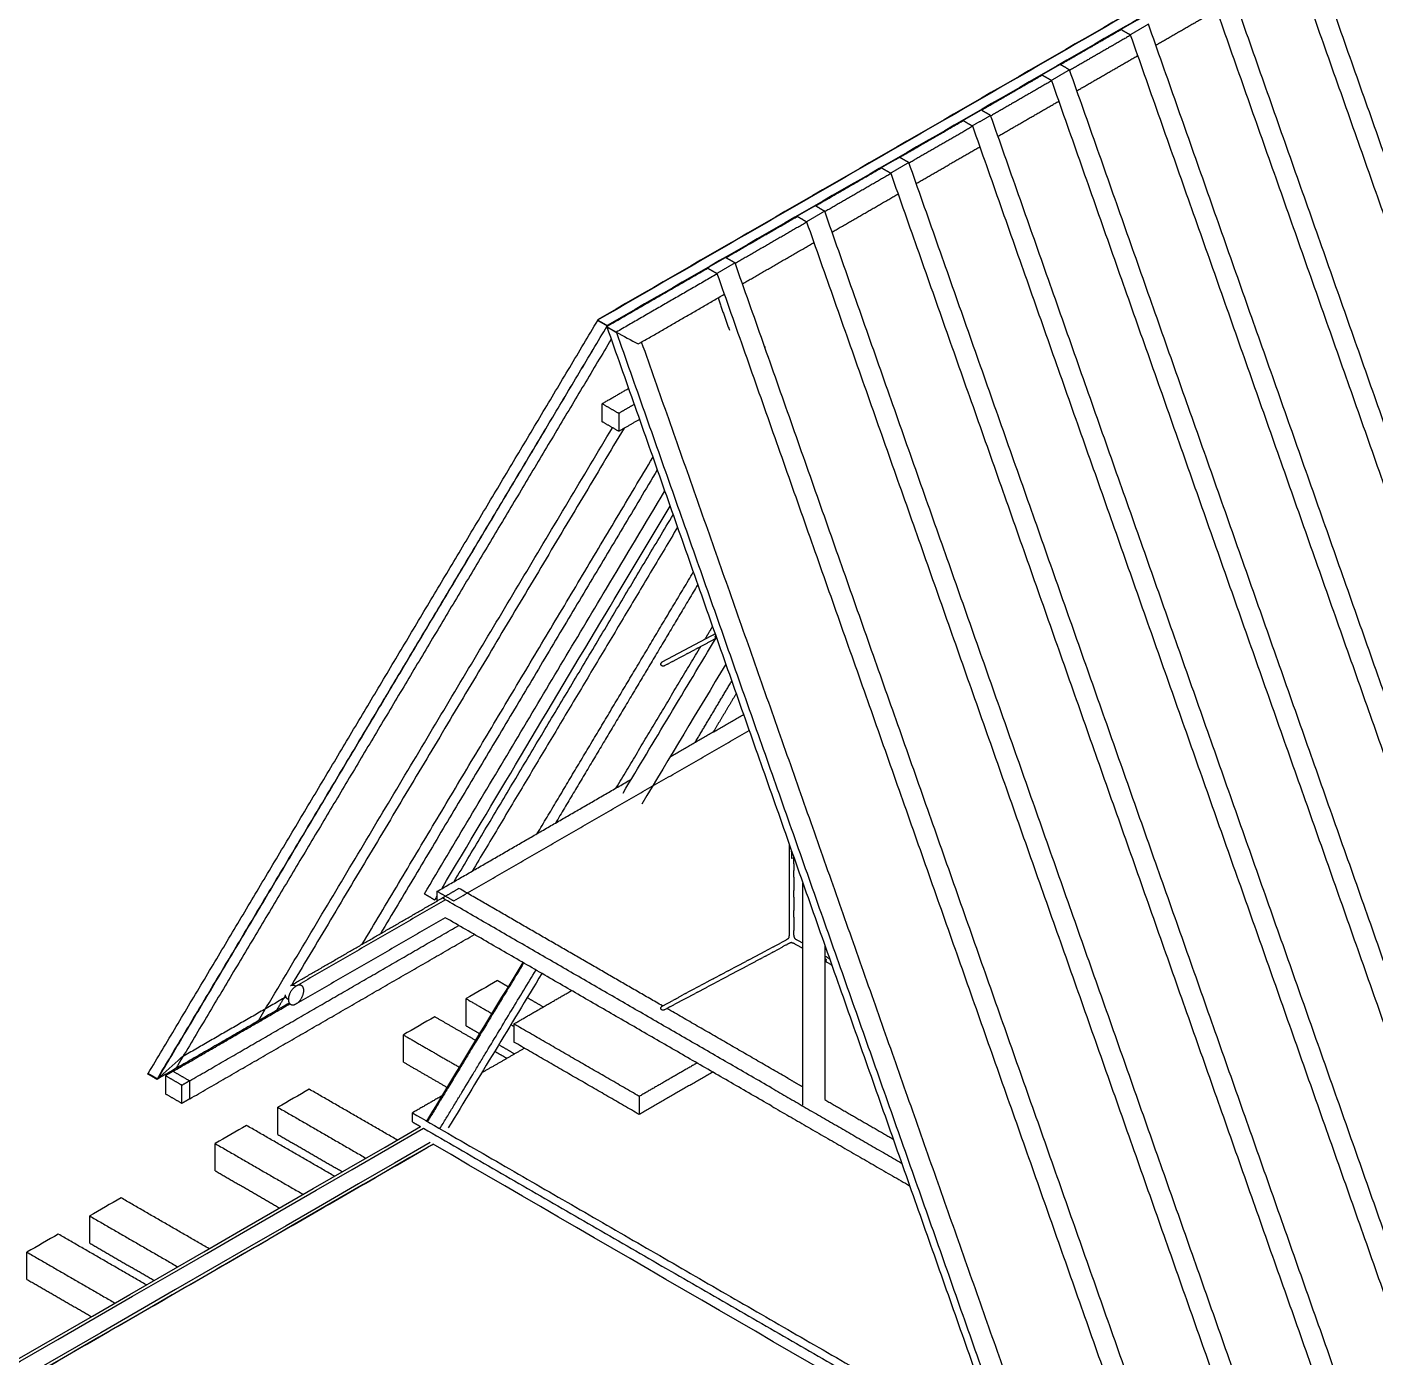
# Model space of a CAD drawing. Header units: centimetres. Extents: x 7653 to 15270, y 5751 to 14937.
# Drawn here: x 12323 to 13126, y 7660 to 8452 of the extents above; entities that cross this region are included whole.
import ezdxf

# ---------------------------------------------------------------- set-up
doc = ezdxf.new("R2010")
doc.units = ezdxf.units.CM
for name, color, linetype, true_color in [('Make2D$Visible$Curves$base', 7, 'Continuous', 0x000000), ('Make2D$Visible$Curves$Duchas', 7, 'Continuous', 0x000000), ('Make2D$Visible$Curves$estructura', 7, 'Continuous', 0x402a2a), ('Make2D$Visible$Curves$Mesa y bancas', 7, 'Continuous', 0x000000), ('Make2D$Visible$Curves$techo', 7, 'Continuous', 0x000000)]:
    doc.layers.add(name, color=color, linetype=linetype, true_color=true_color)

msp = doc.modelspace()

# ---------------------------------------------------------------- linework, layer by layer
at = {"layer": 'Make2D$Visible$Curves$base'}
for points, degree in [([(10977.84, 6071.47), (12612.9, 7015.47), (14247.96, 7959.47)], 2), ([(12454.07, 6912.98), (13351.01, 7430.83), (14247.96, 7948.68)], 2), ([(12603.56, 7883.95), (12597.33, 7880.35), (12591.1, 7876.76), (12584.87, 7873.16)], 3), ([(12610.04, 7880.21), (12606.8, 7882.08), (12603.56, 7883.95)], 2), ([(12584.87, 7856.98), (12584.87, 7865.07), (12584.87, 7873.16)], 2), ([(12584.87, 7873.16), (12592.62, 7868.69), (12600.36, 7864.22)], 2), ([(12630.82, 7868.21), (12626.05, 7870.97), (12621.27, 7873.72)], 2), ([(12566.19, 7862.37), (12559.96, 7858.78), (12553.73, 7855.18), (12547.5, 7851.58)], 3), ([(12590.68, 7848.23), (12578.43, 7855.3), (12566.19, 7862.37)], 2), ([(12584.87, 7856.98), (12588.99, 7854.6), (12593.1, 7852.23)], 2), ([(12611.59, 7857.73), (12612.45, 7857.24), (12613.31, 7856.74)], 2), ([(12547.5, 7835.4), (12547.5, 7843.49), (12547.5, 7851.58)], 2), ([(12547.5, 7851.58), (12564.25, 7841.91), (12580.99, 7832.25)], 2), ([(12619.66, 7843.65), (12606.9, 7836.28), (12594.14, 7828.91)], 2), ([(12609.14, 7837.57), (12605.52, 7839.66), (12601.91, 7841.75)], 2), ([(12604.33, 7845.74), (12609.07, 7843.01), (12613.81, 7840.27)], 2), ([(12547.5, 7835.4), (12560.61, 7827.83), (12573.73, 7820.26)], 2), ([(12491.44, 7819.22), (12485.21, 7815.62), (12478.98, 7812.03), (12472.75, 7808.43)], 3), ([(12543.88, 7788.94), (12517.66, 7804.08), (12491.44, 7819.22)], 2), ([(12570.82, 7815.45), (12561.88, 7810.29), (12552.93, 7805.13)], 2), ([(12472.75, 7792.25), (12472.75, 7800.34), (12472.75, 7808.43)], 2), ([(12472.75, 7808.43), (12498.97, 7793.29), (12525.19, 7778.15)], 2), ([(12552.93, 7799.73), (12552.93, 7802.43), (12552.93, 7805.13)], 2), ([(12552.93, 7805.13), (12721.31, 7707.91), (12889.69, 7610.7)], 2), ([(12552.93, 7799.73), (12555.34, 7798.34), (12557.75, 7796.95)], 2), ([(12454.07, 7797.64), (12447.84, 7794.04), (12441.61, 7790.45), (12435.38, 7786.85)], 3), ([(12506.51, 7767.36), (12480.29, 7782.5), (12454.07, 7797.64)], 2), ([(12472.75, 7792.25), (12491.97, 7781.15), (12511.18, 7770.06)], 2), ([(12559.5, 7795.94), (12724.85, 7700.47), (12890.2, 7605.01)], 2), ([(12565.35, 7786.37), (12413.79, 7698.86), (12262.22, 7611.36)], 2), ([(12435.38, 7770.67), (12435.38, 7778.76), (12435.38, 7786.85)], 2), ([(12435.38, 7786.85), (12461.6, 7771.71), (12487.82, 7756.58)], 2), ([(12570.72, 7789.47), (12570.71, 7789.47), (12570.71, 7789.47)], 2), ([(12556.85, 7781.46), (12556.79, 7781.49), (12556.73, 7781.52)], 2), ([(12435.38, 7770.67), (12454.59, 7759.58), (12473.81, 7748.48)], 2), ([(12538.04, 7770.74), (12538.1, 7770.7), (12538.16, 7770.67)], 2), ([(12519.47, 7759.88), (12519.41, 7759.91), (12519.35, 7759.95)], 2), ([(12524.03, 7762.64), (12524.08, 7762.61), (12524.14, 7762.58)], 2), ([(12379.32, 7754.49), (12373.09, 7750.89), (12366.87, 7747.29), (12360.64, 7743.7)], 3), ([(12431.76, 7724.21), (12405.54, 7739.35), (12379.32, 7754.49)], 2), ([(12360.64, 7727.51), (12360.64, 7735.61), (12360.64, 7743.7)], 2), ([(12360.64, 7743.7), (12386.86, 7728.56), (12413.08, 7713.42)], 2), ([(12500.67, 7749.16), (12500.73, 7749.13), (12500.78, 7749.09)], 2), ([(12486.65, 7741.07), (12486.71, 7741.03), (12486.77, 7741)], 2), ([(12858.7, 7734.57), (12858.71, 7734.57), (12858.71, 7734.57)], 2), ([(12341.95, 7732.91), (12335.72, 7729.31), (12329.49, 7725.72), (12323.26, 7722.12)], 3), ([(12394.39, 7702.63), (12368.17, 7717.77), (12341.95, 7732.91)], 2), ([(12360.64, 7727.51), (12379.85, 7716.42), (12399.06, 7705.33)], 2), ([(12323.26, 7705.94), (12323.26, 7714.03), (12323.26, 7722.12)], 2), ([(12323.26, 7722.12), (12349.49, 7706.98), (12375.71, 7691.84)], 2), ([(12863.45, 7721.13), (12863.45, 7721.13), (12863.45, 7721.13)], 2), ([(12444.73, 7716.73), (12444.67, 7716.76), (12444.61, 7716.79)], 2), ([(12323.26, 7705.94), (12342.48, 7694.85), (12361.69, 7683.75)], 2), ([(12425.92, 7706), (12425.98, 7705.97), (12426.04, 7705.94)], 2), ([(12407.35, 7695.15), (12407.29, 7695.18), (12407.24, 7695.22)], 2), ([(12411.91, 7697.91), (12411.97, 7697.88), (12412.02, 7697.85)], 2), ([(12388.55, 7684.43), (12388.61, 7684.39), (12388.67, 7684.36)], 2), ([(12374.53, 7676.34), (12374.59, 7676.3), (12374.65, 7676.27)], 2)]:
    msp.add_open_spline(points, degree=degree, dxfattribs=at)
at = {"layer": 'Make2D$Visible$Curves$Duchas'}
for points in [[(12727.53, 8087.51), (12728.03, 8087.77), (12728.53, 8088.04), (12729.03, 8088.31)], [(12729.03, 8088.31), (12729.53, 8088.57), (12730.03, 8088.84), (12730.53, 8089.1)], [(12730.53, 8089.1), (12731.02, 8089.37), (12731.52, 8089.64), (12732.02, 8089.9)], [(12732.02, 8089.9), (12732.42, 8090.11), (12732.82, 8090.33), (12733.22, 8090.54)], [(12733.27, 8089.13), (12733.4, 8089.19), (12733.52, 8089.26), (12733.65, 8089.33)], [(12733.29, 8087.59), (12733.61, 8087.78), (12733.6, 8088.55), (12733.27, 8089.13)], [(12712.56, 8079.53), (12713.06, 8079.79), (12713.56, 8080.06), (12714.06, 8080.33)], [(12714.06, 8080.33), (12714.55, 8080.59), (12715.05, 8080.86), (12715.55, 8081.12)], [(12715.55, 8081.12), (12716.05, 8081.39), (12716.55, 8081.66), (12717.05, 8081.92)], [(12717.05, 8081.92), (12717.55, 8082.19), (12718.05, 8082.45), (12718.55, 8082.72)], [(12718.32, 8079.61), (12718.82, 8079.87), (12719.32, 8080.14), (12719.82, 8080.4)], [(12718.55, 8082.72), (12719.05, 8082.99), (12719.55, 8083.25), (12720.04, 8083.52)], [(12719.82, 8080.4), (12720.32, 8080.67), (12720.82, 8080.94), (12721.32, 8081.2)], [(12720.04, 8083.52), (12720.54, 8083.78), (12721.04, 8084.05), (12721.54, 8084.32)], [(12722.81, 8082), (12722.31, 8081.73), (12721.82, 8081.47), (12721.32, 8081.2)], [(12721.54, 8084.32), (12722.04, 8084.58), (12722.54, 8084.85), (12723.04, 8085.11)], [(12722.81, 8082), (12723.31, 8082.27), (12723.81, 8082.53), (12724.31, 8082.8)], [(12723.04, 8085.11), (12723.54, 8085.38), (12724.04, 8085.65), (12724.54, 8085.91)], [(12725.81, 8083.6), (12725.31, 8083.33), (12724.81, 8083.06), (12724.31, 8082.8)], [(12724.54, 8085.91), (12725.04, 8086.18), (12725.53, 8086.44), (12726.03, 8086.71)], [(12725.81, 8083.6), (12726.31, 8083.86), (12726.81, 8084.13), (12727.31, 8084.39)], [(12726.03, 8086.71), (12726.53, 8086.98), (12727.03, 8087.24), (12727.53, 8087.51)], [(12727.31, 8084.39), (12727.8, 8084.66), (12728.3, 8084.93), (12728.8, 8085.19)], [(12730.3, 8085.99), (12729.8, 8085.72), (12729.3, 8085.46), (12728.8, 8085.19)], [(12731.8, 8086.79), (12731.3, 8086.52), (12730.8, 8086.26), (12730.3, 8085.99)], [(12733.29, 8087.59), (12732.8, 8087.32), (12732.3, 8087.05), (12731.8, 8086.79)], [(12704.85, 8072.42), (12704.6, 8072.29), (12704.1, 8072.03), (12703.6, 8071.76), (12703.35, 8071.63)], [(12703.57, 8074.74), (12704.07, 8075.01), (12704.57, 8075.27), (12705.07, 8075.54)], [(12704.85, 8072.42), (12705.34, 8072.69), (12705.84, 8072.96), (12706.34, 8073.22)], [(12705.07, 8075.54), (12705.57, 8075.8), (12706.07, 8076.07), (12706.57, 8076.34)], [(12707.84, 8074.02), (12707.34, 8073.75), (12706.84, 8073.49), (12706.34, 8073.22)], [(12706.56, 8076.33), (12706.55, 8076.33), (12706.55, 8076.33), (12706.55, 8076.33)], [(12706.57, 8076.34), (12707.07, 8076.6), (12707.57, 8076.87), (12708.07, 8077.13)], [(12707.84, 8074.02), (12708.34, 8074.29), (12708.84, 8074.55), (12709.34, 8074.82)], [(12708.07, 8077.13), (12708.57, 8077.4), (12709.06, 8077.67), (12709.56, 8077.93)], [(12709.34, 8074.82), (12709.84, 8075.08), (12710.34, 8075.35), (12710.84, 8075.62)], [(12709.56, 8077.93), (12710.06, 8078.2), (12710.56, 8078.46), (12711.06, 8078.73)], [(12712.33, 8076.41), (12711.83, 8076.15), (12711.33, 8075.88), (12710.84, 8075.62)], [(12711.06, 8078.73), (12711.56, 8079), (12712.06, 8079.26), (12712.56, 8079.53)], [(12712.33, 8076.41), (12712.83, 8076.68), (12713.33, 8076.95), (12713.83, 8077.21)], [(12713.83, 8077.21), (12714.33, 8077.48), (12714.83, 8077.74), (12715.33, 8078.01)], [(12716.82, 8078.81), (12716.33, 8078.54), (12715.83, 8078.28), (12715.33, 8078.01)], [(12716.82, 8078.81), (12717.32, 8079.07), (12717.82, 8079.34), (12718.32, 8079.61)], [(12703.35, 8071.63), (12703.34, 8071.62), (12703.34, 8071.62), (12703.33, 8071.62)], [(12777.56, 7961.36), (12777.56, 7962.49), (12777.56, 7963.62), (12777.56, 7964.76)], [(12777.56, 7957.4), (12777.56, 7958.72), (12777.56, 7960.04), (12777.56, 7961.36)], [(12778.85, 7960.6), (12778.85, 7960.76), (12778.85, 7960.92), (12778.85, 7961.08)], [(12778.85, 7960.6), (12778.85, 7959.27), (12778.85, 7957.95), (12778.85, 7956.63)], [(12777.56, 7953.44), (12777.56, 7954.76), (12777.56, 7956.08), (12777.56, 7957.4)], [(12777.56, 7949.48), (12777.56, 7950.8), (12777.56, 7952.12), (12777.56, 7953.44)], [(12780.2, 7957.38), (12780.19, 7957), (12779.51, 7956.63), (12778.85, 7956.63)], [(12780.2, 7953.42), (12780.2, 7954.74), (12780.2, 7956.06), (12780.2, 7957.38)], [(12780.2, 7953.42), (12780.2, 7952.1), (12780.2, 7950.78), (12780.2, 7949.46)], [(12777.56, 7945.51), (12777.56, 7946.83), (12777.56, 7948.15), (12777.56, 7949.48)], [(12777.56, 7941.55), (12777.56, 7942.87), (12777.56, 7944.19), (12777.56, 7945.51)], [(12780.2, 7945.49), (12780.2, 7946.81), (12780.2, 7948.14), (12780.2, 7949.46)], [(12780.2, 7945.49), (12780.2, 7944.17), (12780.2, 7942.85), (12780.2, 7941.53)], [(12777.56, 7937.59), (12777.56, 7938.91), (12777.56, 7940.23), (12777.56, 7941.55)], [(12777.56, 7933.63), (12777.56, 7934.95), (12777.56, 7936.27), (12777.56, 7937.59)], [(12780.2, 7941.53), (12780.2, 7940.21), (12780.2, 7938.89), (12780.2, 7937.57)], [(12780.2, 7933.61), (12780.2, 7934.93), (12780.2, 7936.25), (12780.2, 7937.57)], [(12777.56, 7929.66), (12777.56, 7930.98), (12777.56, 7932.31), (12777.56, 7933.63)], [(12777.56, 7925.7), (12777.56, 7927.02), (12777.56, 7928.34), (12777.56, 7929.66)], [(12780.2, 7933.61), (12780.2, 7932.29), (12780.2, 7930.97), (12780.2, 7929.65)], [(12780.2, 7929.65), (12780.2, 7928.32), (12780.2, 7927), (12780.2, 7925.68)], [(12777.56, 7921.74), (12777.56, 7923.06), (12777.56, 7924.38), (12777.56, 7925.7)], [(12777.56, 7917.78), (12777.56, 7919.1), (12777.56, 7920.42), (12777.56, 7921.74)], [(12780.2, 7921.72), (12780.2, 7923.04), (12780.2, 7924.36), (12780.2, 7925.68)], [(12780.2, 7921.72), (12780.2, 7920.4), (12780.2, 7919.08), (12780.2, 7917.76)], [(12780.2, 7917.76), (12780.2, 7917.1), (12780.2, 7915.78), (12780.19, 7914.4), (12780.19, 7913.68)], [(12764.97, 7902.48), (12765.47, 7902.74), (12765.97, 7903.01), (12766.47, 7903.27)], [(12767.96, 7904.07), (12767.46, 7903.81), (12766.96, 7903.54), (12766.47, 7903.27)], [(12767.96, 7904.07), (12768.46, 7904.34), (12768.96, 7904.6), (12769.46, 7904.87)], [(12769.46, 7904.87), (12769.96, 7905.14), (12770.46, 7905.4), (12770.96, 7905.67)], [(12770.71, 7902.54), (12771.2, 7902.81), (12771.7, 7903.07), (12772.2, 7903.34)], [(12770.96, 7905.67), (12771.46, 7905.93), (12771.96, 7906.2), (12772.45, 7906.47)], [(12773.7, 7904.14), (12773.2, 7903.87), (12772.7, 7903.6), (12772.2, 7903.34)], [(12773.95, 7907.26), (12773.45, 7907), (12772.95, 7906.73), (12772.45, 7906.47)], [(12775.2, 7904.93), (12774.7, 7904.67), (12774.2, 7904.4), (12773.7, 7904.14)], [(12775.56, 7908.11), (12775.26, 7907.95), (12774.7, 7907.66), (12774.2, 7907.4), (12773.95, 7907.26)], [(12775.89, 7905.31), (12775.66, 7905.18), (12775.43, 7905.06), (12775.2, 7904.93)], [(12775.84, 7908.26), (12775.75, 7908.2), (12775.65, 7908.16), (12775.56, 7908.11)], [(12777.14, 7905.99), (12777.03, 7905.93), (12776.91, 7905.86), (12776.8, 7905.8)], [(12783.67, 7907.15), (12783.43, 7907.29), (12782.95, 7907.57), (12782.42, 7907.87), (12782.12, 7908.03)], [(12783.81, 7904.02), (12783.33, 7904.3), (12782.85, 7904.58), (12782.36, 7904.86)], [(12785.11, 7906.32), (12784.63, 7906.6), (12784.15, 7906.88), (12783.67, 7907.15)], [(12785.25, 7903.19), (12784.77, 7903.47), (12784.29, 7903.75), (12783.81, 7904.02)], [(12785.56, 7906.06), (12785.41, 7906.15), (12785.26, 7906.23), (12785.11, 7906.32)], [(12785.57, 7905.13), (12785.44, 7905.01), (12785.32, 7904.86), (12785.23, 7904.7)], [(12785.23, 7904.7), (12785.34, 7904.64), (12785.45, 7904.57), (12785.56, 7904.51)], [(12785.57, 7903.01), (12785.46, 7903.07), (12785.35, 7903.13), (12785.25, 7903.19)], [(12750, 7894.5), (12750.49, 7894.76), (12750.99, 7895.03), (12751.49, 7895.3)], [(12752.99, 7896.09), (12752.49, 7895.83), (12751.99, 7895.56), (12751.49, 7895.3)], [(12752.99, 7896.09), (12753.49, 7896.36), (12753.99, 7896.62), (12754.49, 7896.89)], [(12754.49, 7896.89), (12754.99, 7897.16), (12755.49, 7897.42), (12755.98, 7897.69)], [(12755.73, 7894.56), (12756.23, 7894.83), (12756.73, 7895.09), (12757.23, 7895.36)], [(12755.98, 7897.69), (12756.48, 7897.95), (12756.98, 7898.22), (12757.48, 7898.49)], [(12758.73, 7896.16), (12758.23, 7895.89), (12757.73, 7895.62), (12757.23, 7895.36)], [(12757.48, 7898.49), (12757.98, 7898.75), (12758.48, 7899.02), (12758.98, 7899.28)], [(12760.22, 7896.95), (12759.73, 7896.69), (12759.23, 7896.42), (12758.73, 7896.16)], [(12758.98, 7899.29), (12759.48, 7899.55), (12759.98, 7899.82), (12760.48, 7900.08)], [(12760.22, 7896.95), (12760.72, 7897.22), (12761.22, 7897.49), (12761.72, 7897.75)], [(12760.48, 7900.08), (12760.98, 7900.35), (12761.47, 7900.62), (12761.97, 7900.88)], [(12763.22, 7898.55), (12762.72, 7898.28), (12762.22, 7898.02), (12761.72, 7897.75)], [(12761.97, 7900.88), (12762.47, 7901.15), (12762.97, 7901.41), (12763.47, 7901.68)], [(12763.22, 7898.55), (12763.72, 7898.82), (12764.22, 7899.08), (12764.72, 7899.35)], [(12764.97, 7902.48), (12764.47, 7902.21), (12763.97, 7901.94), (12763.47, 7901.68)], [(12764.72, 7899.35), (12765.22, 7899.61), (12765.71, 7899.88), (12766.21, 7900.15)], [(12767.71, 7900.94), (12767.21, 7900.68), (12766.71, 7900.41), (12766.21, 7900.15)], [(12767.71, 7900.94), (12768.21, 7901.21), (12768.71, 7901.48), (12769.21, 7901.74)], [(12770.71, 7902.54), (12770.21, 7902.27), (12769.71, 7902.01), (12769.21, 7901.74)], [(12799.52, 7898), (12799.28, 7898.13), (12798.87, 7897.96), (12798.53, 7897.64)], [(12799.64, 7896.38), (12799.27, 7896.59), (12798.9, 7896.81), (12798.53, 7897.02)], [(12799.66, 7894.87), (12799.33, 7895.06), (12799.32, 7895.81), (12799.64, 7896.38)], [(12800.96, 7897.17), (12800.48, 7897.45), (12800, 7897.72), (12799.52, 7898)], [(12800.96, 7897.17), (12801.14, 7897.07), (12801.32, 7896.97), (12801.49, 7896.86)], [(12736.52, 7887.32), (12736.02, 7887.05), (12735.52, 7886.78), (12735.02, 7886.52)], [(12736.52, 7887.32), (12737.02, 7887.58), (12737.52, 7887.85), (12738.02, 7888.11)], [(12738.02, 7888.11), (12738.52, 7888.38), (12739.01, 7888.65), (12739.51, 7888.91)], [(12741.01, 7889.71), (12740.51, 7889.44), (12740.01, 7889.18), (12739.51, 7888.91)], [(12742.26, 7887.38), (12741.76, 7887.11), (12741.26, 7886.85), (12740.76, 7886.58)], [(12741.01, 7889.71), (12741.51, 7889.98), (12742.01, 7890.24), (12742.51, 7890.51)], [(12743.75, 7888.18), (12743.26, 7887.91), (12742.76, 7887.64), (12742.26, 7887.38)], [(12742.51, 7890.51), (12743.01, 7890.77), (12743.51, 7891.04), (12744.01, 7891.31)], [(12745.25, 7888.97), (12744.75, 7888.71), (12744.25, 7888.44), (12743.75, 7888.18)], [(12745.5, 7892.1), (12745, 7891.84), (12744.5, 7891.57), (12744.01, 7891.31)], [(12746.75, 7889.77), (12746.25, 7889.51), (12745.75, 7889.24), (12745.25, 7888.97)], [(12745.5, 7892.1), (12746, 7892.37), (12746.5, 7892.64), (12747, 7892.9)], [(12748.25, 7890.57), (12747.75, 7890.3), (12747.25, 7890.04), (12746.75, 7889.77)], [(12747, 7892.9), (12747.5, 7893.17), (12748, 7893.43), (12748.5, 7893.7)], [(12748.25, 7890.57), (12748.75, 7890.84), (12749.24, 7891.1), (12749.74, 7891.37)], [(12748.5, 7893.7), (12749, 7893.97), (12749.5, 7894.23), (12750, 7894.5)], [(12749.74, 7891.37), (12750.24, 7891.63), (12750.74, 7891.9), (12751.24, 7892.17)], [(12751.24, 7892.17), (12751.74, 7892.43), (12752.24, 7892.7), (12752.74, 7892.96)], [(12754.24, 7893.76), (12753.74, 7893.5), (12753.24, 7893.23), (12752.74, 7892.96)], [(12754.24, 7893.76), (12754.73, 7894.03), (12755.23, 7894.29), (12755.73, 7894.56)], [(12801.1, 7894.04), (12800.62, 7894.32), (12800.14, 7894.6), (12799.66, 7894.87)], [(12802.54, 7893.21), (12802.06, 7893.49), (12801.58, 7893.76), (12801.1, 7894.04)], [(12802.84, 7893.03), (12802.74, 7893.09), (12802.64, 7893.15), (12802.54, 7893.21)], [(12720.05, 7878.54), (12720.55, 7878.8), (12721.05, 7879.07), (12721.55, 7879.34)], [(12723.04, 7880.13), (12722.54, 7879.87), (12722.05, 7879.6), (12721.55, 7879.34)], [(12723.04, 7880.13), (12723.54, 7880.4), (12724.04, 7880.67), (12724.54, 7880.93)], [(12726.04, 7881.73), (12725.54, 7881.46), (12725.04, 7881.2), (12724.54, 7880.93)], [(12725.79, 7878.6), (12726.29, 7878.87), (12726.78, 7879.13), (12727.28, 7879.4)], [(12726.04, 7881.73), (12726.54, 7882), (12727.04, 7882.26), (12727.54, 7882.53)], [(12727.28, 7879.4), (12727.78, 7879.66), (12728.28, 7879.93), (12728.78, 7880.2)], [(12729.03, 7883.33), (12728.53, 7883.06), (12728.03, 7882.79), (12727.54, 7882.53)], [(12730.28, 7880.99), (12729.78, 7880.73), (12729.28, 7880.46), (12728.78, 7880.2)], [(12730.53, 7884.12), (12730.03, 7883.86), (12729.53, 7883.59), (12729.03, 7883.33)], [(12731.78, 7881.79), (12731.28, 7881.53), (12730.78, 7881.26), (12730.28, 7880.99)], [(12732.03, 7884.92), (12731.53, 7884.66), (12731.03, 7884.39), (12730.53, 7884.12)], [(12731.78, 7881.79), (12732.27, 7882.06), (12732.77, 7882.32), (12733.27, 7882.59)], [(12732.03, 7884.92), (12732.53, 7885.19), (12733.03, 7885.45), (12733.52, 7885.72)], [(12734.77, 7883.39), (12734.27, 7883.12), (12733.77, 7882.86), (12733.27, 7882.59)], [(12733.52, 7885.72), (12734.02, 7885.99), (12734.52, 7886.25), (12735.02, 7886.52)], [(12734.77, 7883.39), (12735.27, 7883.65), (12735.77, 7883.92), (12736.27, 7884.19)], [(12737.77, 7884.98), (12737.27, 7884.72), (12736.77, 7884.45), (12736.27, 7884.19)], [(12737.77, 7884.98), (12738.26, 7885.25), (12738.76, 7885.52), (12739.26, 7885.78)], [(12739.26, 7885.78), (12739.76, 7886.05), (12740.26, 7886.31), (12740.76, 7886.58)], [(12705.08, 7870.56), (12705.58, 7870.82), (12706.07, 7871.09), (12706.57, 7871.36)], [(12706.57, 7871.36), (12707.07, 7871.62), (12707.57, 7871.89), (12708.07, 7872.15)], [(12709.57, 7872.95), (12709.07, 7872.69), (12708.57, 7872.42), (12708.07, 7872.15)], [(12709.57, 7872.95), (12710.07, 7873.22), (12710.57, 7873.48), (12711.07, 7873.75)], [(12712.31, 7871.42), (12711.81, 7871.15), (12711.31, 7870.89), (12710.81, 7870.62)], [(12711.07, 7873.75), (12711.56, 7874.02), (12712.06, 7874.28), (12712.56, 7874.55)], [(12713.81, 7872.22), (12713.31, 7871.95), (12712.81, 7871.69), (12712.31, 7871.42)], [(12712.56, 7874.55), (12713.06, 7874.81), (12713.56, 7875.08), (12714.06, 7875.35)], [(12715.31, 7873.01), (12714.81, 7872.75), (12714.31, 7872.48), (12713.81, 7872.22)], [(12715.56, 7876.14), (12715.06, 7875.88), (12714.56, 7875.61), (12714.06, 7875.35)], [(12715.31, 7873.01), (12715.8, 7873.28), (12716.3, 7873.55), (12716.8, 7873.81)], [(12715.56, 7876.14), (12716.06, 7876.41), (12716.56, 7876.68), (12717.06, 7876.94)], [(12716.8, 7873.81), (12717.3, 7874.08), (12717.8, 7874.34), (12718.3, 7874.61)], [(12718.55, 7877.74), (12718.05, 7877.47), (12717.55, 7877.21), (12717.05, 7876.94)], [(12718.3, 7874.61), (12718.8, 7874.88), (12719.3, 7875.14), (12719.8, 7875.41)], [(12720.05, 7878.54), (12719.55, 7878.27), (12719.05, 7878.01), (12718.55, 7877.74)], [(12719.8, 7875.41), (12720.3, 7875.67), (12720.8, 7875.94), (12721.29, 7876.21)], [(12722.79, 7877), (12722.29, 7876.74), (12721.79, 7876.47), (12721.29, 7876.21)], [(12722.79, 7877), (12723.29, 7877.27), (12723.79, 7877.54), (12724.29, 7877.8)], [(12724.29, 7877.8), (12724.79, 7878.07), (12725.29, 7878.33), (12725.79, 7878.6)], [(12702.08, 7868.96), (12702.05, 7868.94), (12702.01, 7868.92), (12701.98, 7868.91)], [(12702.08, 7868.96), (12702.33, 7869.09), (12702.83, 7869.36), (12703.33, 7869.63), (12703.58, 7869.76)], [(12703.33, 7866.63), (12703.58, 7866.76), (12704.08, 7867.03), (12704.57, 7867.3), (12704.82, 7867.43)], [(12703.58, 7869.76), (12704.08, 7870.03), (12704.58, 7870.29), (12705.08, 7870.56)], [(12706.32, 7868.23), (12705.82, 7867.96), (12705.32, 7867.7), (12704.82, 7867.43)], [(12706.32, 7868.23), (12706.82, 7868.49), (12707.32, 7868.76), (12707.82, 7869.03)], [(12707.82, 7869.03), (12708.32, 7869.29), (12708.82, 7869.56), (12709.32, 7869.82)], [(12710.81, 7870.62), (12710.31, 7870.36), (12709.82, 7870.09), (12709.32, 7869.82)]]:
    msp.add_open_spline(points, degree=3, dxfattribs=at)
for points, knots in [([(12700.94, 8072.3), (12700.94, 8072.3), (12700.93, 8072.36), (12700.91, 8072.49), (12700.93, 8072.67), (12700.97, 8072.83), (12701.04, 8072.96), (12701.08, 8073.03), (12701.1, 8073.05)], [0.3678867, 0.3678867, 0.3678867, 0.3678867, 0.375, 0.5, 0.625, 0.75, 0.875, 1, 1, 1, 1]), ([(12701.11, 8071.89), (12701.1, 8071.91), (12701.05, 8071.98), (12700.98, 8072.13), (12700.95, 8072.24), (12700.94, 8072.3)], [0, 0, 0, 0, 0.125, 0.25, 0.3678867, 0.3678867, 0.3678867, 0.3678867]), ([(12701.34, 8071.57), (12701.3, 8071.61), (12701.26, 8071.65), (12701.22, 8071.69), (12701.18, 8071.75), (12701.14, 8071.81), (12701.1, 8071.87), (12701.1, 8071.88), (12701.09, 8071.89), (12701.09, 8071.9), (12701.05, 8071.96), (12701.02, 8072.03), (12701, 8072.09), (12700.98, 8072.16), (12700.96, 8072.23), (12700.94, 8072.3)], [0, 0, 0, 0, 0.1703813, 0.1703813, 0.1703813, 0.3885135, 0.3885135, 0.3885135, 0.4224741, 0.4224741, 0.4224741, 0.6329744, 0.6329744, 0.6329744, 0.8505808, 0.8505808, 0.8505808, 0.8505808]), ([(12701.66, 8073.71), (12701.56, 8073.64), (12701.41, 8073.54), (12701.26, 8073.39), (12701.18, 8073.26), (12701.12, 8073.14), (12701.1, 8073.07), (12701.1, 8073.05)], [0.2774203, 0.2774203, 0.2774203, 0.2774203, 0.5, 0.625, 0.75, 0.875, 1, 1, 1, 1]), ([(12701.66, 8073.71), (12701.67, 8073.72), (12701.68, 8073.72), (12701.7, 8073.73), (12701.82, 8073.81), (12701.96, 8073.88), (12702.08, 8073.94)], [0, 0, 0, 0, 0.053455, 0.053455, 0.053455, 0.5564623, 0.5564623, 0.5564623, 0.5564623]), ([(12702.08, 8073.94), (12702.33, 8074.08), (12702.58, 8074.21), (12702.83, 8074.34), (12703.08, 8074.47), (12703.32, 8074.61), (12703.57, 8074.74)], [0, 0, 0, 0, 1.018852, 1.018852, 1.018852, 2.037703, 2.037703, 2.037703, 2.037703]), ([(12703.33, 8071.62), (12703.21, 8071.55), (12703.08, 8071.48), (12702.94, 8071.42), (12702.82, 8071.36), (12702.68, 8071.3), (12702.53, 8071.26), (12702.48, 8071.25), (12702.44, 8071.24), (12702.39, 8071.24), (12702.36, 8071.23), (12702.33, 8071.23), (12702.3, 8071.23), (12702.22, 8071.22), (12702.14, 8071.22), (12702.05, 8071.23), (12702.04, 8071.23), (12702.03, 8071.23), (12702.03, 8071.23), (12701.94, 8071.24), (12701.86, 8071.26), (12701.78, 8071.29), (12701.76, 8071.3), (12701.74, 8071.3), (12701.72, 8071.31), (12701.66, 8071.33), (12701.61, 8071.36), (12701.57, 8071.39), (12701.5, 8071.43), (12701.44, 8071.48), (12701.38, 8071.53), (12701.37, 8071.54), (12701.35, 8071.56), (12701.34, 8071.57)], [0, 0, 0, 0, 0.503117, 0.503117, 0.503117, 0.97869, 0.97869, 0.97869, 1.12267, 1.12267, 1.12267, 1.210268, 1.210268, 1.210268, 1.463031, 1.463031, 1.463031, 1.489697, 1.489697, 1.489697, 1.749568, 1.749568, 1.749568, 1.820842, 1.820842, 1.820842, 1.992727, 1.992727, 1.992727, 2.230736, 2.230736, 2.230736, 2.293849, 2.293849, 2.293849, 2.293849]), ([(12777.24, 7909.74), (12777.29, 7909.86), (12777.37, 7910.12), (12777.45, 7910.56), (12777.51, 7911.03), (12777.54, 7911.45), (12777.55, 7911.71), (12777.55, 7911.79)], [0, 0, 0, 0, 0.125, 0.25, 0.375, 0.5, 0.5577269, 0.5577269, 0.5577269, 0.5577269]), ([(12777.55, 7911.79), (12777.56, 7912.06), (12777.57, 7912.34), (12777.57, 7912.61), (12777.57, 7912.97), (12777.57, 7913.33), (12777.57, 7913.7)], [0, 0, 0, 0, 0.966764, 0.966764, 0.966764, 2.258184, 2.258184, 2.258184, 2.258184]), ([(12777.57, 7913.7), (12777.56, 7914.4), (12777.56, 7915.09), (12777.56, 7915.78), (12777.56, 7916.45), (12777.56, 7917.11), (12777.56, 7917.78)], [0, 0, 0, 0, 2.511635, 2.511635, 2.511635, 4.950101, 4.950101, 4.950101, 4.950101]), ([(12780.49, 7909.71), (12780.45, 7909.83), (12780.38, 7910.09), (12780.3, 7910.53), (12780.24, 7911), (12780.19, 7911.68), (12780.18, 7912.58), (12780.19, 7913.32), (12780.19, 7913.68)], [0, 0, 0, 0, 0.125, 0.25, 0.375, 0.5, 0.75, 1, 1, 1, 1]), ([(12777.24, 7909.74), (12777.2, 7909.62), (12777.1, 7909.4), (12776.92, 7909.12), (12776.72, 7908.88), (12776.43, 7908.61), (12776.13, 7908.41), (12775.9, 7908.29), (12775.84, 7908.26)], [0, 0, 0, 0, 0.125, 0.25, 0.375, 0.5, 0.75, 0.850107, 0.850107, 0.850107, 0.850107]), ([(12776.8, 7905.8), (12776.5, 7905.63), (12776.2, 7905.47), (12775.92, 7905.32), (12775.89, 7905.31)], [0, 0, 0, 0, 1, 1.083333, 1.083333, 1.083333, 1.083333]), ([(12778.84, 7906.54), (12778.75, 7906.54), (12778.57, 7906.53), (12778.31, 7906.48), (12778.04, 7906.4), (12777.7, 7906.27), (12777.4, 7906.12), (12777.19, 7906.01), (12777.14, 7905.99)], [0, 0, 0, 0, 0.125, 0.25, 0.375, 0.5, 0.75, 0.8187951, 0.8187951, 0.8187951, 0.8187951]), ([(12778.84, 7906.54), (12778.92, 7906.54), (12779.1, 7906.52), (12779.36, 7906.47), (12779.62, 7906.39), (12779.89, 7906.27), (12780.07, 7906.19), (12780.16, 7906.14)], [-1, -1, -1, -1, -0.875, -0.75, -0.625, -0.5, -0.3557232, -0.3557232, -0.3557232, -0.3557232]), ([(12780.81, 7905.76), (12780.66, 7905.85), (12780.52, 7905.94), (12780.36, 7906.03), (12780.3, 7906.07), (12780.23, 7906.1), (12780.16, 7906.14)], [0, 0, 0, 0, 0.6070212, 0.6070212, 0.6070212, 0.8677946, 0.8677946, 0.8677946, 0.8677946]), ([(12782.12, 7908.03), (12781.97, 7908.12), (12781.66, 7908.29), (12781.28, 7908.56), (12781, 7908.83), (12780.8, 7909.08), (12780.63, 7909.36), (12780.53, 7909.59), (12780.49, 7909.71)], [0, 0, 0, 0, 0.25, 0.5, 0.625, 0.75, 0.875, 1, 1, 1, 1]), ([(12782.36, 7904.86), (12782.12, 7905), (12781.88, 7905.13), (12781.63, 7905.28), (12781.36, 7905.44), (12781.09, 7905.6), (12780.81, 7905.76)], [0, 0, 0, 0, 1.03242, 1.03242, 1.03242, 2.14697, 2.14697, 2.14697, 2.14697]), ([(12700.94, 7867.33), (12700.94, 7867.33), (12700.92, 7867.4), (12700.91, 7867.53), (12700.93, 7867.7), (12700.98, 7867.86), (12701.05, 7867.99), (12701.1, 7868.06), (12701.11, 7868.07)], [0.3552991, 0.3552991, 0.3552991, 0.3552991, 0.375, 0.5, 0.625, 0.75, 0.875, 1, 1, 1, 1]), ([(12701.1, 7866.94), (12701.08, 7866.96), (12701.04, 7867.03), (12700.98, 7867.17), (12700.95, 7867.28), (12700.94, 7867.33)], [0, 0, 0, 0, 0.125, 0.25, 0.3552991, 0.3552991, 0.3552991, 0.3552991]), ([(12701.33, 7866.59), (12701.29, 7866.64), (12701.24, 7866.69), (12701.21, 7866.74), (12701.16, 7866.79), (12701.12, 7866.85), (12701.09, 7866.91), (12701.08, 7866.92), (12701.08, 7866.93), (12701.07, 7866.94), (12701.04, 7867.01), (12701.01, 7867.07), (12700.99, 7867.14), (12700.97, 7867.2), (12700.95, 7867.26), (12700.94, 7867.33)], [0, 0, 0, 0, 0.1926583, 0.1926583, 0.1926583, 0.4065127, 0.4065127, 0.4065127, 0.4412246, 0.4412246, 0.4412246, 0.6546207, 0.6546207, 0.6546207, 0.8501068, 0.8501068, 0.8501068, 0.8501068]), ([(12701.33, 7866.59), (12701.3, 7866.63), (12701.23, 7866.71), (12701.14, 7866.84), (12701.11, 7866.92), (12701.1, 7866.94)], [0.6463011, 0.6463011, 0.6463011, 0.6463011, 0.75, 0.875, 1, 1, 1, 1]), ([(12701.98, 7868.91), (12701.89, 7868.86), (12701.68, 7868.74), (12701.44, 7868.58), (12701.28, 7868.42), (12701.2, 7868.29), (12701.14, 7868.16), (12701.12, 7868.09), (12701.11, 7868.07)], [0.0698477, 0.0698477, 0.0698477, 0.0698477, 0.25, 0.5, 0.625, 0.75, 0.875, 1, 1, 1, 1]), ([(12702.05, 7866.32), (12702.03, 7866.32), (12701.95, 7866.32), (12701.8, 7866.33), (12701.64, 7866.38), (12701.49, 7866.46), (12701.39, 7866.54), (12701.34, 7866.59), (12701.33, 7866.59)], [0, 0, 0, 0, 0.125, 0.25, 0.375, 0.5, 0.625, 0.6463011, 0.6463011, 0.6463011, 0.6463011]), ([(12703.33, 7866.63), (12703.2, 7866.56), (12702.95, 7866.43), (12702.65, 7866.31), (12702.43, 7866.27), (12702.27, 7866.27), (12702.14, 7866.29), (12702.07, 7866.32), (12702.05, 7866.32)], [0, 0, 0, 0, 0.25, 0.5, 0.625, 0.75, 0.875, 1, 1, 1, 1])]:
    msp.add_open_spline(points, degree=3, knots=knots, dxfattribs=at)
at = {"layer": 'Make2D$Visible$Curves$estructura'}
for points, degree in [([(12665.94, 8227.61), (12673.81, 8232.16), (12681.69, 8236.71)], 2), ([(12665.94, 8216.86), (12665.94, 8222.24), (12665.94, 8227.61)], 2), ([(12665.94, 8227.61), (12670.87, 8224.76), (12675.81, 8221.91)], 2), ([(12675.81, 8221.91), (12680.42, 8224.58), (12685.03, 8227.24)], 2), ([(12675.81, 8211.16), (12670.87, 8214.01), (12665.94, 8216.86)], 2), ([(12675.81, 8221.91), (12675.81, 8216.54), (12675.81, 8211.16)], 2), ([(12675.81, 8211.16), (12681.99, 8214.73), (12688.18, 8218.3)], 2), ([(12678.4, 7995.65), (12696.93, 8026.55), (12715.46, 8057.45), (12733.99, 8088.35)], 3), ([(12739.59, 8072.47), (12722.9, 8044.64), (12706.21, 8016.81), (12689.52, 7988.99)], 3), ([(12706.46, 8017.23), (12728.31, 8029.85), (12750.17, 8042.46)], 2), ([(12577.55, 7931.4), (12665.53, 7982.19), (12753.51, 8032.99)], 2), ([(12567.67, 7937.1), (12625.5, 7970.49), (12683.33, 8003.88)], 2), ([(12567.67, 7937.1), (12572.61, 7934.25), (12577.55, 7931.4)], 2), ([(12567.67, 7931.38), (12567.67, 7934.24), (12567.67, 7937.1)], 2), ([(12570.74, 7933.17), (12575.68, 7936.02), (12580.61, 7938.87)], 2), ([(12701.88, 7868.86), (12641.25, 7903.86), (12580.61, 7938.87)], 2), ([(12785.56, 7809.74), (12785.56, 7853.84), (12785.56, 7897.94), (12785.56, 7942.04)], 3), ([(12570.74, 7933.15), (12570.74, 7933.16), (12570.74, 7933.17)], 2), ([(12766.95, 7819.89), (12668.84, 7876.53), (12570.74, 7933.17)], 2), ([(12766.95, 7809.14), (12669.73, 7865.26), (12572.51, 7921.39)], 2), ([(12420.2, 7824.21), (12500.36, 7870.49), (12580.52, 7916.77)], 2), ([(12420.2, 7813.46), (12505.02, 7862.43), (12589.83, 7911.39)], 2), ([(12798.53, 7905.26), (12798.53, 7874.53), (12798.53, 7843.79), (12798.53, 7813.06)], 3), ([(12561.55, 7800.15), (12580.64, 7831.66), (12599.72, 7863.16), (12618.8, 7894.67)], 3), ([(12630.03, 7888.18), (12611.46, 7857.51), (12592.88, 7826.84), (12574.3, 7796.17)], 3), ([(12410.33, 7829.91), (12445.12, 7850), (12479.91, 7870.08)], 2), ([(12776.82, 7825.59), (12740.7, 7846.44), (12704.58, 7867.3)], 2), ([(12630.9, 7837.16), (12630.9, 7837.16), (12630.9, 7837.16), (12630.9, 7837.16)], 3), ([(12410.33, 7829.91), (12408.04, 7828.59), (12405.74, 7827.27)], 2), ([(12405.74, 7827.27), (12405.74, 7821.89), (12405.74, 7816.51)], 2), ([(12415.62, 7821.56), (12410.68, 7824.42), (12405.74, 7827.27)], 2), ([(12410.33, 7829.91), (12415.27, 7827.06), (12420.2, 7824.21)], 2), ([(12420.2, 7824.21), (12417.91, 7822.89), (12415.62, 7821.56)], 2), ([(12420.2, 7813.46), (12420.2, 7818.84), (12420.2, 7824.21)], 2), ([(12776.82, 7825.59), (12781.19, 7823.07), (12785.56, 7820.54)], 2), ([(12405.74, 7816.51), (12410.68, 7813.66), (12415.62, 7810.81)], 2), ([(12415.62, 7810.81), (12415.62, 7816.19), (12415.62, 7821.56)], 2), ([(12766.95, 7819.89), (12805.67, 7797.53), (12844.39, 7775.18)], 2), ([(12420.2, 7813.46), (12417.91, 7812.13), (12415.62, 7810.81)], 2), ([(12766.95, 7809.14), (12808.05, 7785.41), (12849.15, 7761.68)], 2), ([(12798.53, 7813.06), (12818.94, 7801.27), (12839.34, 7789.49)], 2), ([(11131.68, 6973.61), (11549.78, 7215), (12108.02, 7537.3), (12557.75, 7796.95)], 3), ([(11131.68, 6971.58), (11550.48, 7213.38), (12109.81, 7536.31), (12559.52, 7795.95)], 3), ([(12563.49, 7787.45), (12112.31, 7526.96), (11550.57, 7202.64), (11131.67, 6960.79)], 3), ([(12565.24, 7786.44), (12270.91, 7616.51), (11929.77, 7419.55), (11611.93, 7236.05)], 3), ([(12906.59, 7588.3), (12792.81, 7654.34), (12679.02, 7720.39), (12565.24, 7786.43)], 3)]:
    msp.add_open_spline(points, degree=degree, dxfattribs=at)
at = {"layer": 'Make2D$Visible$Curves$Mesa y bancas'}
for points in [[(12613.31, 7858.1), (12630.52, 7868.04), (12647.72, 7877.97)], [(12688.05, 7814.95), (12650.68, 7836.53), (12613.31, 7858.1)], [(12613.31, 7858.1), (12613.31, 7852.71), (12613.31, 7847.31)], [(12688.05, 7804.16), (12650.68, 7825.74), (12613.31, 7847.31)], [(12722.47, 7834.82), (12705.26, 7824.88), (12688.05, 7814.95)], [(12731.81, 7829.42), (12709.93, 7816.79), (12688.05, 7804.16)], [(12688.05, 7814.95), (12688.05, 7809.55), (12688.05, 7804.16)]]:
    msp.add_open_spline(points, degree=2, dxfattribs=at)
at = {"layer": 'Make2D$Visible$Curves$techo'}
for points, degree in [([(14092.21, 9102.61), (13377.68, 8690.08), (12663.16, 8277.55)], 2), ([(14093.8, 9103.29), (13378.52, 8690.32), (12663.24, 8277.35)], 2), ([(14099.45, 9100.03), (13384.17, 8687.06), (12668.89, 8274.09)], 2), ([(12679.8, 8280.22), (13389.63, 8690.04), (14099.47, 9099.86)], 2), ([(13121.67, 8528.81), (13255.19, 8150.04), (13388.72, 7771.26)], 2), ([(13352.51, 7750.36), (13218.99, 8129.13), (13085.46, 8507.91)], 2), ([(13074.64, 8501.66), (13208.17, 8122.89), (13341.7, 7744.11)], 2), ([(13027.62, 8474.51), (13161.15, 8095.74), (13294.67, 7716.97)], 2), ([(13305.49, 7723.21), (13171.96, 8101.98), (13038.44, 8480.76)], 2), ([(12995.8, 8441.18), (13013.9, 8451.64), (13032.01, 8462.09)], 2), ([(12975.06, 8450.34), (12957.05, 8439.95), (12939.05, 8429.55)], 2), ([(12974.65, 8450.11), (12974.8, 8450.36), (12974.96, 8450.62)], 2), ([(12974.8, 8450.71), (12974.88, 8450.67), (12974.96, 8450.62)], 2), ([(12974.96, 8450.62), (12975.01, 8450.48), (12975.06, 8450.34)], 2), ([(12974.96, 8450.62), (12977.78, 8449), (12980.6, 8447.37)], 2), ([(12991.41, 8453.61), (12986.01, 8450.49), (12980.6, 8447.37)], 2), ([(13258.47, 7696.06), (13124.94, 8074.84), (12991.41, 8453.61)], 2), ([(12980.7, 8447.08), (12962.6, 8436.63), (12944.5, 8426.18)], 2), ([(12980.6, 8447.37), (13114.13, 8068.59), (13247.65, 7689.82)], 2), ([(13002.42, 8445.01), (13002.42, 8445.01), (13002.42, 8445.01)], 2), ([(12948.78, 8414.04), (12966.88, 8424.49), (12984.98, 8434.94)], 2), ([(12944.39, 8426.46), (12938.98, 8423.34), (12933.58, 8420.22)], 2), ([(12938.59, 8429.81), (12938.67, 8429.76), (12938.75, 8429.72)], 2), ([(12944.39, 8426.46), (12941.57, 8428.09), (12938.75, 8429.72)], 2), ([(13211.44, 7668.91), (13077.92, 8047.69), (12944.39, 8426.46)], 2), ([(12928.04, 8423.2), (12910.03, 8412.8), (12892.02, 8402.4)], 2), ([(12933.68, 8419.94), (12915.57, 8409.48), (12897.47, 8399.03)], 2), ([(12927.62, 8422.96), (12927.78, 8423.22), (12927.93, 8423.48)], 2), ([(12927.78, 8423.57), (12927.86, 8423.52), (12927.93, 8423.48)], 2), ([(12927.93, 8423.48), (12927.98, 8423.33), (12928.03, 8423.19)], 2), ([(12927.93, 8423.48), (12930.76, 8421.85), (12933.58, 8420.22)], 2), ([(12933.58, 8420.22), (13067.1, 8041.44), (13200.63, 7662.67)], 2), ([(12897.37, 8399.31), (12894.55, 8400.94), (12891.73, 8402.57)], 2), ([(12901.75, 8386.89), (12919.85, 8397.34), (12937.96, 8407.79)], 2), ([(12881.01, 8396.05), (12862.17, 8385.17), (12843.33, 8374.29)], 2), ([(12880.6, 8395.81), (12880.76, 8396.07), (12880.91, 8396.33)], 2), ([(12880.91, 8396.33), (12880.96, 8396.19), (12881.01, 8396.04)], 2), ([(12880.91, 8396.33), (12883.73, 8394.7), (12886.55, 8393.07)], 2), ([(12897.37, 8399.31), (12891.96, 8396.19), (12886.55, 8393.07)], 2), ([(12886.55, 8393.07), (13020.08, 8014.29), (13153.61, 7635.52)], 2), ([(13164.42, 7641.76), (13030.9, 8020.54), (12897.37, 8399.31)], 2), ([(12886.66, 8392.79), (12867.72, 8381.85), (12848.78, 8370.92)], 2), ([(12853.06, 8358.77), (12872, 8369.71), (12890.94, 8380.64)], 2), ([(12848.67, 8371.2), (12843.27, 8368.08), (12837.86, 8364.96)], 2), ([(12848.67, 8371.2), (12845.85, 8372.83), (12843.03, 8374.46)], 2), ([(13115.73, 7613.65), (12982.2, 7992.42), (12848.67, 8371.2)], 2), ([(12832.32, 8367.93), (12812.75, 8356.63), (12793.18, 8345.34)], 2), ([(12837.96, 8364.67), (12818.29, 8353.32), (12798.63, 8341.96)], 2), ([(12831.07, 8367.22), (12831.23, 8367.47), (12831.38, 8367.73)], 2), ([(12832.22, 8368.21), (12832.27, 8368.07), (12832.32, 8367.93)], 2), ([(12832.22, 8368.21), (12835.04, 8366.58), (12837.86, 8364.96)], 2), ([(12837.86, 8364.96), (12971.39, 7986.18), (13104.91, 7607.41)], 2), ([(12792.51, 8345.47), (12792.59, 8345.42), (12792.66, 8345.38)], 2), ([(12798.53, 8342.25), (12795.71, 8343.88), (12792.88, 8345.5)], 2), ([(12802.91, 8329.82), (12822.58, 8341.17), (12842.24, 8352.53)], 2), ([(12946.8, 7530.73), (13651.9, 7937.82), (14357.01, 8344.91)], 2), ([(12782.17, 8338.98), (12760.98, 8326.75), (12739.8, 8314.51)], 2), ([(12781.54, 8338.61), (12781.69, 8338.87), (12781.85, 8339.13)], 2), ([(12781.69, 8339.22), (12781.77, 8339.18), (12781.85, 8339.13)], 2), ([(12782.07, 8339.26), (12782.12, 8339.12), (12782.17, 8338.98)], 2), ([(12782.07, 8339.26), (12784.89, 8337.63), (12787.71, 8336)], 2), ([(12798.53, 8342.25), (12793.12, 8339.12), (12787.71, 8336)], 2), ([(13065.58, 7584.7), (12932.05, 7963.47), (12798.53, 8342.25)], 2), ([(14370.14, 8337.89), (13655.62, 7925.36), (12941.1, 7512.83)], 2), ([(12787.81, 8335.72), (12766.53, 8323.43), (12745.25, 8311.14)], 2), ([(12787.71, 8336), (12921.24, 7957.23), (13054.76, 7578.45)], 2), ([(12749.53, 8299), (12770.81, 8311.29), (12792.09, 8323.57)], 2), ([(12791.46, 8323.21), (12791.46, 8323.21), (12791.46, 8323.21), (12791.46, 8323.21)], 3), ([(12745.14, 8311.43), (12742.32, 8313.05), (12739.5, 8314.68)], 2), ([(12739.63, 8314.94), (12739.71, 8314.89), (12739.79, 8314.85)], 2), ([(12739.79, 8314.85), (12739.71, 8314.73), (12739.64, 8314.6)], 2), ([(12728.79, 8308.16), (12698.73, 8290.81), (12668.68, 8273.45)], 2), ([(12734.43, 8304.9), (12704.38, 8287.55), (12674.32, 8270.2)], 2), ([(12728.67, 8308.09), (12728.71, 8308.17), (12728.76, 8308.24)], 2), ([(12728.69, 8308.44), (12728.73, 8308.3), (12728.78, 8308.16)], 2), ([(12728.69, 8308.44), (12731.51, 8306.81), (12734.33, 8305.18)], 2), ([(12728.82, 8308.69), (12728.9, 8308.65), (12728.97, 8308.6)], 2), ([(12745.14, 8311.43), (12739.74, 8308.3), (12734.33, 8305.18)], 2), ([(12734.33, 8305.18), (12867.85, 7926.41), (13001.38, 7547.63)], 2), ([(13012.2, 7553.88), (12878.67, 7932.65), (12745.14, 8311.43)], 2), ([(12687.47, 8263.17), (12713.09, 8277.96), (12738.71, 8292.75)], 2), ([(12734.97, 8290.6), (12738.36, 8280.99), (12741.75, 8271.39)], 2), ([(12395.48, 7828.55), (12529.41, 8052.89), (12663.34, 8277.23)], 2), ([(12400.77, 7825.08), (12534.88, 8049.53), (12668.99, 8273.97)], 2), ([(12401.12, 7825.29), (12535.06, 8049.63), (12668.99, 8273.97)], 2), ([(12663.16, 8277.55), (12663.26, 8277.53), (12663.36, 8277.5), (12663.46, 8277.48)], 3), ([(12668.89, 8274.09), (12666.06, 8275.72), (12663.24, 8277.35)], 2), ([(12663.34, 8277.23), (12666.17, 8275.6), (12668.99, 8273.97)], 2), ([(12668.68, 8273.45), (12671.5, 8271.83), (12674.32, 8270.2)], 2), ([(12668.84, 8273.37), (12668.81, 8273.35), (12668.78, 8273.33)], 2), ([(12668.78, 8273.33), (12802.18, 7894.91), (12935.58, 7516.49)], 2), ([(12668.78, 8273.33), (12671.6, 8271.7), (12674.42, 8270.08)], 2), ([(12668.99, 8273.97), (12674.39, 8277.09), (12679.8, 8280.22)], 2), ([(12669.11, 8274.22), (12669.18, 8274.2), (12669.25, 8274.18), (12669.32, 8274.16)], 3), ([(12679.8, 8280.22), (12679.65, 8279.96), (12679.49, 8279.7)], 2), ([(12671.35, 8266.05), (12541.64, 8048.79), (12411.94, 7831.54)], 2), ([(12671.82, 8271.58), (12671.81, 8271.61), (12671.8, 8271.63), (12671.79, 8271.66)], 3), ([(12674.32, 8270.2), (12678.7, 8267.85), (12683.09, 8265.51), (12687.47, 8263.17)], 3), ([(12674.48, 8270.11), (12674.45, 8270.09), (12674.42, 8270.08)], 2), ([(12674.42, 8270.08), (12807.82, 7891.65), (12941.23, 7513.23)], 2), ([(12947.86, 7531.34), (12818.66, 7897.83), (12689.47, 8264.32)], 2), ([(12762.88, 8261.13), (12762.97, 8261.28), (12763.06, 8261.43), (12763.15, 8261.59)], 3), ([(12461.11, 7859.92), (12566.6, 8036.62), (12672.08, 8213.31)], 2), ([(12678.98, 8212.99), (12579.98, 8047.16), (12480.97, 7881.32)], 2), ([(12523.04, 7905.61), (12609.6, 8050.62), (12696.17, 8195.62)], 2), ([(12698.81, 8188.16), (12616.33, 8050.01), (12533.85, 7911.86)], 2), ([(12668.28, 8117.15), (12679.93, 8136.64), (12691.58, 8156.13), (12703.23, 8175.62)], 3), ([(12577.78, 7942.94), (12643, 8052.19), (12708.22, 8161.44)], 2), ([(12668.28, 8102.89), (12680.98, 8124.14), (12693.68, 8145.39), (12706.39, 8166.64)], 3), ([(12710.86, 8153.97), (12649.72, 8051.58), (12588.59, 7949.18)], 2), ([(12627.31, 7971.53), (12673.79, 8049.39), (12720.27, 8127.25)], 2), ([(12722.91, 8119.79), (12680.51, 8048.78), (12638.12, 7977.77)], 2), ([(12727.28, 8087.37), (12729.5, 8091.09), (12731.72, 8094.81)], 2), ([(12674.33, 7998.68), (12699.5, 8040.83), (12724.66, 8082.99)], 2), ([(12721.35, 8025.83), (12732.26, 8044.09), (12743.16, 8062.35)], 2), ([(12745.79, 8054.89), (12738.98, 8043.48), (12732.17, 8032.07)], 2), ([(12560.03, 7935.59), (12563.19, 7933.77), (12566.36, 7931.94)], 2), ([(12480.45, 7881.02), (12526.54, 7907.63), (12572.63, 7934.24)], 2), ([(12572.66, 7932.06), (12528.13, 7906.36), (12483.6, 7880.65)], 2), ([(12566.36, 7931.94), (12566.8, 7932.68), (12567.23, 7933.41), (12567.67, 7934.14)], 3), ([(12572.58, 7934.24), (12572.59, 7934.25), (12572.6, 7934.26)], 2), ([(12572.51, 7921.39), (12528.05, 7895.73), (12483.6, 7870.06)], 2), ([(12477.49, 7874.09), (12446.27, 7856.06), (12415.04, 7838.03)], 2), ([(12477.15, 7874.93), (12474.54, 7870.55), (12471.92, 7866.17)], 2), ([(12479.53, 7875.27), (12479.49, 7875.25), (12479.45, 7875.22)], 2), ([(12479.53, 7870.56), (12440.15, 7847.82), (12400.77, 7825.08)], 2), ([(12400.77, 7825.08), (12405.52, 7829.4), (12410.28, 7833.72), (12415.04, 7838.03)], 3), ([(12395.12, 7828.34), (12395.29, 7828.5), (12395.47, 7828.65), (12395.64, 7828.81)], 3), ([(12395.12, 7828.34), (12395.3, 7828.44), (12395.48, 7828.55)], 2), ([(12400.77, 7825.08), (12397.94, 7826.71), (12395.12, 7828.34)], 2), ([(12400.95, 7825.39), (12398.22, 7826.97), (12395.48, 7828.55)], 2)]:
    msp.add_open_spline(points, degree=degree, dxfattribs=at)
for points, knots in [([(12560.03, 7935.59), (12578.07, 7965.85), (12596.11, 7996.11), (12632.19, 8056.63), (12650.23, 8086.89), (12668.28, 8117.15)], [0, 0, 0, 0, 1270.782294, 1270.782294, 2541.564588, 2541.564588, 2541.564588, 2541.564588]), ([(12570.36, 7938.65), (12586.01, 7964.91), (12601.66, 7991.16), (12634.3, 8045.91), (12651.29, 8074.4), (12668.28, 8102.89)], [93.988989, 93.988989, 93.988989, 93.988989, 1196.510963, 1196.510963, 2393.021926, 2393.021926, 2393.021926, 2393.021926]), ([(12619.18, 7894.45), (12614.29, 7886.38), (12609.41, 7878.32), (12603.89, 7869.21), (12603.26, 7868.17), (12602, 7866.09), (12601.37, 7865.06), (12599.49, 7861.94), (12598.23, 7859.86), (12594.45, 7853.63), (12591.93, 7849.47), (12589.1, 7844.79), (12588.78, 7844.27), (12588.15, 7843.23), (12587.84, 7842.71), (12586.89, 7841.15), (12586.26, 7840.11), (12584.37, 7836.98), (12583.11, 7834.9), (12579.32, 7828.65), (12576.8, 7824.49), (12573.66, 7819.3), (12573.03, 7818.26), (12571.78, 7816.19), (12571.15, 7815.16), (12569.28, 7812.06), (12568.03, 7810), (12565.52, 7805.87), (12564.27, 7803.8), (12562.66, 7801.13), (12562.29, 7800.53), (12561.93, 7799.93)], [1422.023752, 1422.023752, 1422.023752, 1422.023752, 1763.341971, 1763.341971, 1807.279968, 1807.279968, 1851.24781, 1851.24781, 1939.127655, 1939.127655, 2114.944146, 2114.944146, 2136.987348, 2136.987348, 2158.992887, 2158.992887, 2203.020768, 2203.020768, 2291.196468, 2291.196468, 2467.172752, 2467.172752, 2510.929389, 2510.929389, 2554.654072, 2554.654072, 2641.916688, 2641.916688, 2729.459358, 2729.459358, 2754.764413, 2754.764413, 2754.764413, 2754.764413]), ([(12569.28, 7795.69), (12569.3, 7795.72), (12569.32, 7795.75), (12569.95, 7796.8), (12570.57, 7797.82), (12571.8, 7799.85), (12572.42, 7800.87), (12573.65, 7802.91), (12574.27, 7803.93), (12576.13, 7807), (12577.37, 7809.05), (12579.23, 7812.11), (12579.84, 7813.14), (12580.77, 7814.67), (12581.08, 7815.18), (12581.7, 7816.2), (12582.01, 7816.71), (12584.79, 7821.31), (12587.27, 7825.39), (12590.98, 7831.52), (12592.21, 7833.56), (12594.07, 7836.63), (12594.69, 7837.65), (12595.92, 7839.69), (12596.54, 7840.71), (12599.63, 7845.8), (12602.09, 7849.88), (12607.03, 7858.02), (12609.49, 7862.09), (12616.81, 7874.18), (12621.66, 7882.2), (12626.53, 7890.21)], [99.260634, 99.260634, 99.260634, 99.260634, 100.482134, 100.482134, 143.390175, 143.390175, 186.056317, 186.056317, 229.122385, 229.122385, 315.073401, 315.073401, 358.085759, 358.085759, 379.58855, 379.58855, 401.026556, 401.026556, 572.725322, 572.725322, 658.603816, 658.603816, 701.481233, 701.481233, 744.417546, 744.417546, 915.603629, 915.603629, 1086.781948, 1086.781948, 1423.79629, 1423.79629, 1423.79629, 1423.79629])]:
    msp.add_open_spline(points, degree=3, knots=knots, dxfattribs=at)
msp.add_rational_spline([(12483.6, 7880.65), (12479.01, 7878), (12479.01, 7872.7), (12479.01, 7867.41), (12483.6, 7870.06), (12488.18, 7872.7), (12488.18, 7878), (12488.18, 7882.99), (12483.86, 7880.79)], [1, 0.707106781187, 1, 0.707106781187, 1, 0.707106781187, 1, 0.719115388614, 0.976967489762], degree=2, knots=[-6.283185, -6.283185, -6.283185, -4.712389, -4.712389, -3.141593, -3.141593, -1.570796, -1.570796, -0.064403, -0.064403, -0.064403], dxfattribs=at)
for points, weights in [([(12480.35, 7880.97), (12481.7, 7881.74), (12483.6, 7880.65)], [0.853553390593, 0.853553390593, 1]), ([(12477.11, 7875.35), (12477.11, 7873.8), (12479.01, 7872.7)], [0.853553390593, 0.853553390594, 1]), ([(12479.49, 7875.35), (12479.51, 7875.31), (12479.52, 7875.27)], [0.876030898861, 0.875008159069, 0.874031954536])]:
    msp.add_rational_spline(points, weights, degree=2, dxfattribs=at)

doc.saveas('drawing.dxf')
